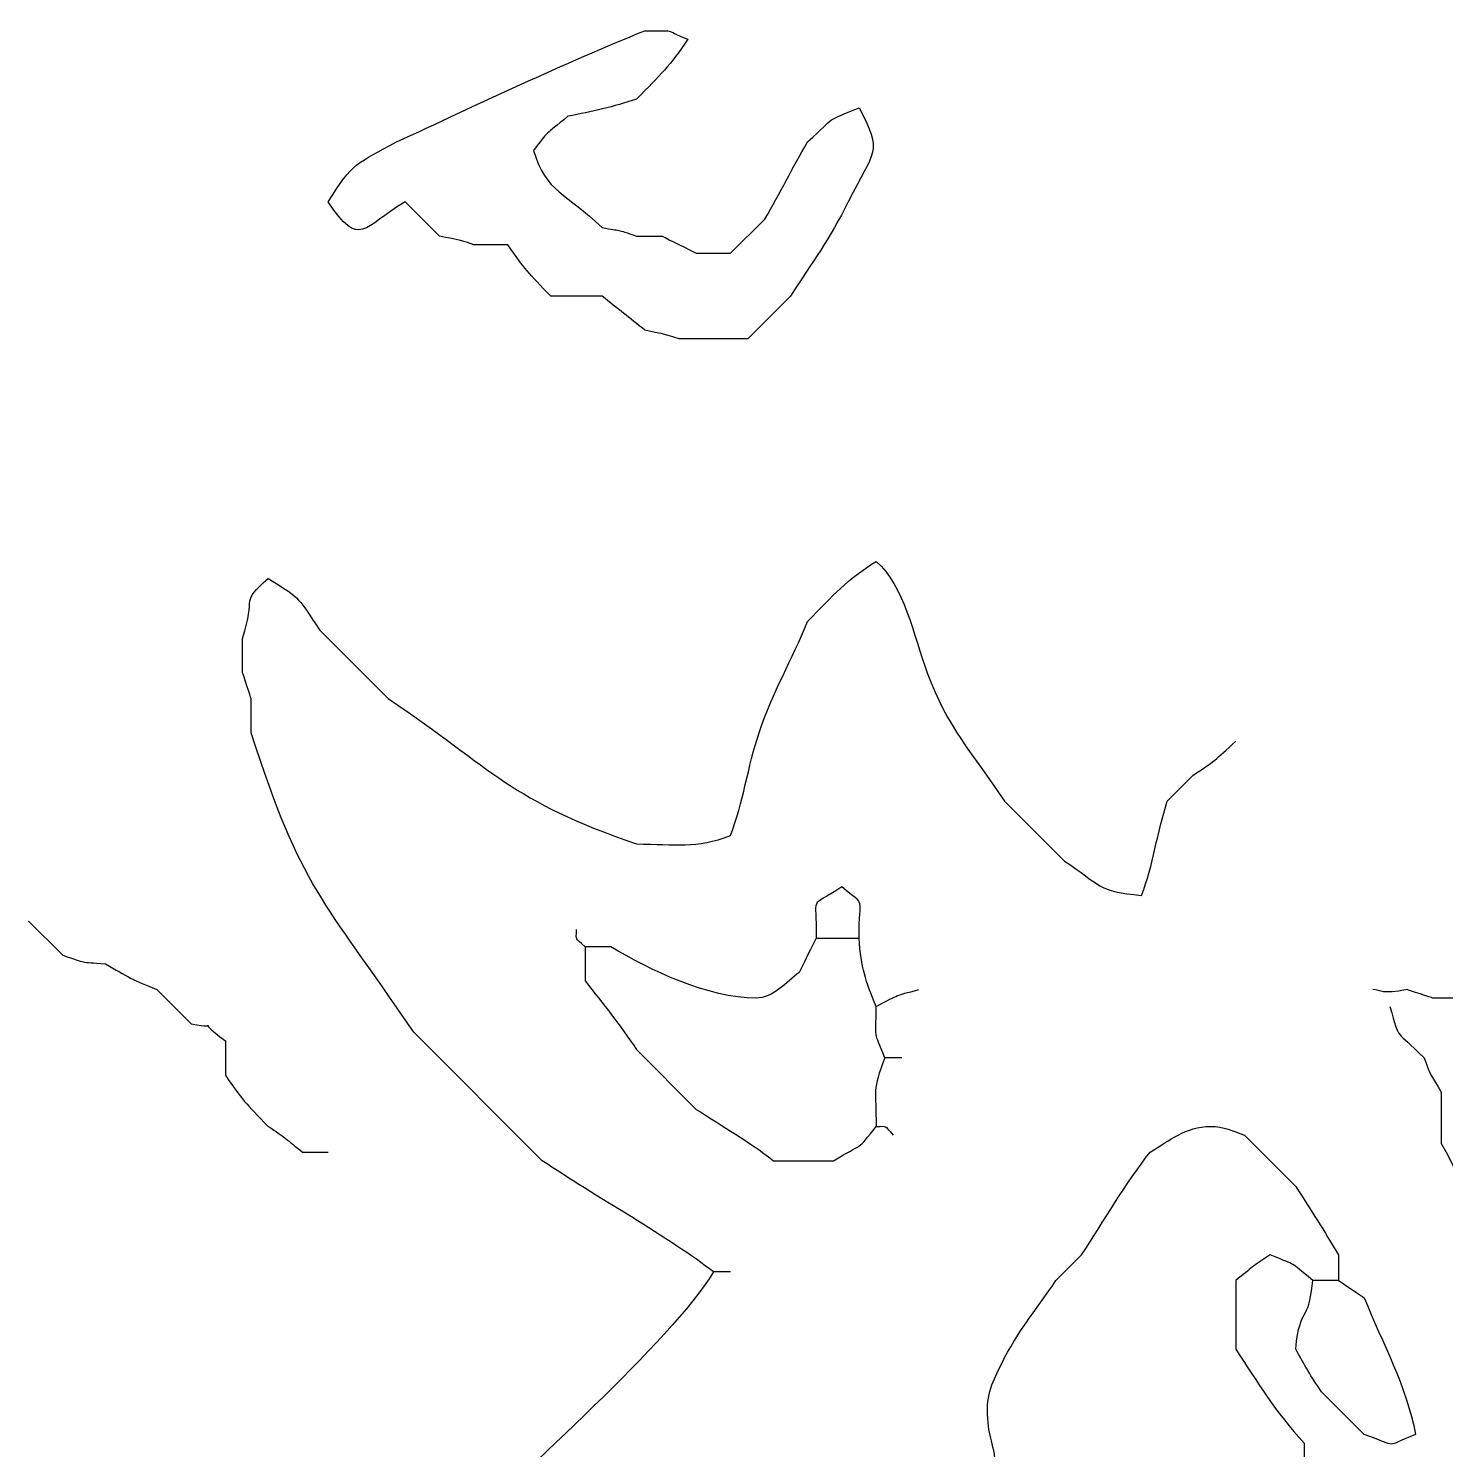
# Model space of a CAD drawing. Extents: x -149 to 150, y -212 to 234.
# Drawn here: x -21.76 to -7.75, y 67.18 to 81.23 of the extents above; entities that cross this region are included whole.
import ezdxf

# ---------------------------------------------------------------- set-up
doc = ezdxf.new("R2010")
doc.units = 0
doc.header["$MEASUREMENT"] = 0
doc.layers.add('EBENE_1', color=7, linetype='CONTINUOUS')

msp = doc.modelspace()

# ---------------------------------------------------------------- linework, layer by layer
at = {"layer": 'EBENE_1', "color": 250}
for points, knots in [([(-13.5519, 80.4466), (-13.8928, 80.3023), (-13.7644, 80.3806), (-14.0599, 80.1079), (-14.0599, 80.1079), (-14.2171, 79.8453), (-14.326, 79.6084), (-14.4832, 79.3458), (-14.4832, 79.3458), (-14.4832, 79.3458), (-14.8219, 79.0072), (-14.8219, 79.0072), (-14.8219, 79.0072), (-14.8219, 79.0072), (-15.1606, 79.0071), (-15.1606, 79.0071), (-15.1606, 79.0071), (-15.2146, 79.038), (-15.4406, 79.1458), (-15.4992, 79.1766), (-15.4992, 79.1766), (-15.4992, 79.1766), (-15.7532, 79.1766), (-15.7532, 79.1766), (-15.7532, 79.1766), (-15.9613, 79.2514), (-15.8984, 79.2239), (-16.0919, 79.2611), (-16.0919, 79.2611), (-16.4434, 79.6049), (-16.6489, 79.6047), (-16.7692, 80.0231), (-16.7692, 80.0231), (-16.616, 80.2282), (-16.6675, 80.1654), (-16.4307, 80.3619), (-16.4307, 80.3619), (-16.1889, 80.4076), (-15.9818, 80.4571), (-15.7532, 80.5312), (-15.7532, 80.5312), (-15.5099, 80.7746), (-15.4252, 80.8578), (-15.2452, 81.1239), (-15.2452, 81.1239), (-15.5157, 81.2311), (-15.3261, 81.2011), (-15.6687, 81.2085), (-15.6687, 81.2085), (-16.4362, 80.9007), (-17.3639, 80.4614), (-18.1239, 80.1079), (-18.1239, 80.1079), (-18.5046, 79.9042), (-18.5644, 79.9023), (-18.8012, 79.5152), (-18.8012, 79.5152), (-18.482, 79.0447), (-18.4646, 79.2642), (-18.0392, 79.5152), (-18.0392, 79.5152), (-18.0392, 79.5152), (-17.7006, 79.1765), (-17.7006, 79.1765), (-17.7006, 79.1765), (-17.5187, 79.1383), (-17.5549, 79.1558), (-17.3619, 79.0919), (-17.3619, 79.0919), (-17.3619, 79.0919), (-17.0232, 79.0918), (-17.0232, 79.0918), (-17.0232, 79.0918), (-16.8625, 78.854), (-16.8178, 78.8066), (-16.5999, 78.5839), (-16.5999, 78.5839), (-16.5999, 78.5839), (-16.0919, 78.5838), (-16.0919, 78.5838), (-16.0919, 78.5838), (-15.9351, 78.4574), (-15.8251, 78.3721), (-15.6686, 78.2452), (-15.6686, 78.2452), (-15.4867, 78.207), (-15.5229, 78.2246), (-15.3299, 78.1605), (-15.3299, 78.1605), (-15.3299, 78.1605), (-14.6527, 78.1606), (-14.6527, 78.1606), (-14.6527, 78.1606), (-14.6527, 78.1606), (-14.2292, 78.5839), (-14.2292, 78.5839), (-14.2292, 78.5839), (-14.0107, 78.9179), (-13.8404, 79.1529), (-13.6591, 79.5151), (-13.6591, 79.5151), (-13.4008, 80.0315), (-13.3106, 80.0015), (-13.5519, 80.4466)], [0, 0, 0, 0, 0.037037, 0.037037, 0.037037, 0.037037, 0.0740741, 0.0740741, 0.0740741, 0.0740741, 0.1111111, 0.1111111, 0.1111111, 0.1111111, 0.1481481, 0.1481481, 0.1481481, 0.1481481, 0.1851852, 0.1851852, 0.1851852, 0.1851852, 0.2222222, 0.2222222, 0.2222222, 0.2222222, 0.2592593, 0.2592593, 0.2592593, 0.2592593, 0.2962963, 0.2962963, 0.2962963, 0.2962963, 0.3333333, 0.3333333, 0.3333333, 0.3333333, 0.3703704, 0.3703704, 0.3703704, 0.3703704, 0.4074074, 0.4074074, 0.4074074, 0.4074074, 0.4444444, 0.4444444, 0.4444444, 0.4444444, 0.4814815, 0.4814815, 0.4814815, 0.4814815, 0.5185185, 0.5185185, 0.5185185, 0.5185185, 0.5555556, 0.5555556, 0.5555556, 0.5555556, 0.5925926, 0.5925926, 0.5925926, 0.5925926, 0.6296296, 0.6296296, 0.6296296, 0.6296296, 0.6666667, 0.6666667, 0.6666667, 0.6666667, 0.7037037, 0.7037037, 0.7037037, 0.7037037, 0.7407407, 0.7407407, 0.7407407, 0.7407407, 0.7777778, 0.7777778, 0.7777778, 0.7777778, 0.8148148, 0.8148148, 0.8148148, 0.8148148, 0.8518519, 0.8518519, 0.8518519, 0.8518519, 0.8888889, 0.8888889, 0.8888889, 0.8888889, 0.9259259, 0.9259259, 0.9259259, 0.9259259, 1, 1, 1, 1]), ([(-14.9912, 68.9318), (-15.3973, 69.2523), (-16.1858, 69.6955), (-16.6847, 70.0325), (-16.6847, 70.0325), (-16.6847, 70.0325), (-17.9546, 71.3026), (-17.9546, 71.3026), (-17.9546, 71.3026), (-18.8671, 72.6529), (-19.0538, 72.6947), (-19.5632, 74.2658), (-19.5632, 74.2658), (-19.5632, 74.2658), (-19.5632, 74.6045), (-19.5632, 74.6045), (-19.5632, 74.6045), (-19.5656, 74.6096), (-19.6428, 74.8444), (-19.6479, 74.8585), (-19.6479, 74.8585), (-19.6479, 74.8585), (-19.6479, 75.1971), (-19.6479, 75.1971), (-19.6479, 75.1971), (-19.5065, 75.6335), (-19.6775, 75.5463), (-19.3939, 75.7899), (-19.3939, 75.7899), (-19.0537, 75.5817), (-19.1013, 75.6007), (-18.8859, 75.2818), (-18.8859, 75.2818), (-18.8859, 75.2818), (-18.2087, 74.6045), (-18.2087, 74.6045), (-18.2087, 74.6045), (-17.1399, 73.8824), (-17.015, 73.6018), (-15.7532, 73.1652), (-15.7532, 73.1652), (-15.3611, 73.1652), (-15.1678, 73.1155), (-14.8219, 73.2498), (-14.8219, 73.2498), (-14.6958, 73.5747), (-14.6532, 73.9248), (-14.5399, 74.2659), (-14.5399, 74.2659), (-14.4008, 74.6849), (-14.2176, 74.9734), (-14.0599, 75.3665), (-14.0599, 75.3665), (-13.7958, 75.6305), (-13.6864, 75.7734), (-13.3826, 75.9591), (-13.3826, 75.9591), (-13.1094, 75.7315), (-13.0108, 75.2232), (-12.8771, 74.8586), (-12.8771, 74.8586), (-12.6784, 74.3163), (-12.432, 74.0611), (-12.1127, 73.5886), (-12.1127, 73.5886), (-12.1127, 73.5886), (-11.5199, 72.9958), (-11.5199, 72.9958), (-11.5199, 72.9958), (-11.1665, 72.7647), (-11.1975, 72.691), (-10.7579, 72.6571), (-10.7579, 72.6571), (-10.6416, 72.9567), (-10.6063, 73.2729), (-10.5039, 73.5886), (-10.5039, 73.5886), (-10.5039, 73.5886), (-10.25, 73.8426), (-10.25, 73.8426), (-10.25, 73.8426), (-10.0436, 73.9805), (-10.0249, 73.9982), (-9.8266, 74.1812)], [0, 0, 0, 0, 0.0454545, 0.0454545, 0.0454545, 0.0454545, 0.0909091, 0.0909091, 0.0909091, 0.0909091, 0.1363636, 0.1363636, 0.1363636, 0.1363636, 0.1818182, 0.1818182, 0.1818182, 0.1818182, 0.2272727, 0.2272727, 0.2272727, 0.2272727, 0.2727273, 0.2727273, 0.2727273, 0.2727273, 0.3181818, 0.3181818, 0.3181818, 0.3181818, 0.3636364, 0.3636364, 0.3636364, 0.3636364, 0.4090909, 0.4090909, 0.4090909, 0.4090909, 0.4545455, 0.4545455, 0.4545455, 0.4545455, 0.5, 0.5, 0.5, 0.5, 0.5454545, 0.5454545, 0.5454545, 0.5454545, 0.5909091, 0.5909091, 0.5909091, 0.5909091, 0.6363636, 0.6363636, 0.6363636, 0.6363636, 0.6818182, 0.6818182, 0.6818182, 0.6818182, 0.7272727, 0.7272727, 0.7272727, 0.7272727, 0.7727273, 0.7727273, 0.7727273, 0.7727273, 0.8181818, 0.8181818, 0.8181818, 0.8181818, 0.8636364, 0.8636364, 0.8636364, 0.8636364, 0.9090909, 0.9090909, 0.9090909, 0.9090909, 1, 1, 1, 1]), ([(-13.3826, 71.5566), (-13.4886, 71.8152), (-13.5291, 71.9356), (-13.5519, 72.2339), (-13.5519, 72.2339), (-13.552, 72.6778), (-13.4722, 72.528), (-13.7212, 72.7418), (-13.7212, 72.7418), (-14.0656, 72.5082), (-13.9653, 72.6896), (-13.9752, 72.2338), (-13.9752, 72.2338), (-13.9849, 72.2114), (-14.1349, 71.9176), (-14.1446, 71.8952), (-14.1446, 71.8952), (-14.2628, 71.7997), (-14.4069, 71.6411), (-14.5679, 71.6411), (-14.5679, 71.6411), (-15.0445, 71.6411), (-15.6194, 71.9169), (-16.0072, 72.1492), (-16.0072, 72.1492), (-16.0072, 72.1492), (-16.2612, 72.1491), (-16.2612, 72.1491), (-16.2612, 72.1491), (-16.2612, 72.1491), (-16.2612, 71.8105), (-16.2612, 71.8105), (-16.2612, 71.8105), (-16.0772, 71.5836), (-15.9125, 71.3688), (-15.7532, 71.1332), (-15.7532, 71.1332), (-15.7532, 71.1332), (-15.1606, 70.5405), (-15.1606, 70.5405), (-15.1606, 70.5405), (-14.8924, 70.365), (-14.6532, 70.2336), (-14.3986, 70.0325), (-14.3986, 70.0325), (-14.3986, 70.0325), (-13.8059, 70.0325), (-13.8059, 70.0325), (-13.8059, 70.0325), (-13.5131, 70.2078), (-13.5714, 70.1275), (-13.3827, 70.3712)], [0, 0, 0, 0, 0.0714286, 0.0714286, 0.0714286, 0.0714286, 0.1428571, 0.1428571, 0.1428571, 0.1428571, 0.2142857, 0.2142857, 0.2142857, 0.2142857, 0.2857143, 0.2857143, 0.2857143, 0.2857143, 0.3571429, 0.3571429, 0.3571429, 0.3571429, 0.4285714, 0.4285714, 0.4285714, 0.4285714, 0.5, 0.5, 0.5, 0.5, 0.5714286, 0.5714286, 0.5714286, 0.5714286, 0.6428571, 0.6428571, 0.6428571, 0.6428571, 0.7142857, 0.7142857, 0.7142857, 0.7142857, 0.7857143, 0.7857143, 0.7857143, 0.7857143, 0.8571429, 0.8571429, 0.8571429, 0.8571429, 1, 1, 1, 1]), ([(-21.7646, 72.4031), (-21.7646, 72.4031), (-21.4259, 72.0646), (-21.4259, 72.0646), (-21.4259, 72.0646), (-21.1774, 71.9822), (-21.2703, 72.0004), (-21.0027, 71.9798), (-21.0027, 71.9798), (-20.7902, 71.8527), (-20.722, 71.8171), (-20.4946, 71.7259), (-20.4946, 71.7259), (-20.4946, 71.7259), (-20.1559, 71.3871), (-20.1559, 71.3871), (-20.1559, 71.3871), (-19.8158, 71.3159), (-20.1697, 71.4746), (-19.8172, 71.2179), (-19.8172, 71.2179), (-19.8172, 71.2179), (-19.8172, 70.8792), (-19.8172, 70.8792), (-19.8172, 70.8792), (-19.6565, 70.6412), (-19.6118, 70.594), (-19.3939, 70.3711), (-19.3939, 70.3711), (-19.2337, 70.2687), (-19.2086, 70.2409), (-19.0552, 70.1171), (-19.0552, 70.1171), (-19.0552, 70.1171), (-18.8012, 70.1172), (-18.8012, 70.1172)], [0, 0, 0, 0, 0.1, 0.1, 0.1, 0.1, 0.2, 0.2, 0.2, 0.2, 0.3, 0.3, 0.3, 0.3, 0.4, 0.4, 0.4, 0.4, 0.5, 0.5, 0.5, 0.5, 0.6, 0.6, 0.6, 0.6, 0.7, 0.7, 0.7, 0.7, 0.8, 0.8, 0.8, 0.8, 1, 1, 1, 1]), ([(-13.1286, 71.0485), (-13.1286, 71.0485), (-13.2979, 71.0486), (-13.2979, 71.0486), (-13.2979, 71.0486), (-13.4105, 71.3381), (-13.3826, 71.2085), (-13.3826, 71.5566), (-13.3826, 71.5566), (-13.1302, 71.6889), (-13.2139, 71.6567), (-12.9592, 71.7258)], [0, 0, 0, 0, 0.25, 0.25, 0.25, 0.25, 0.5, 0.5, 0.5, 0.5, 1, 1, 1, 1]), ([(-8.3027, 71.5565), (-8.1985, 71.1945), (-8.2584, 71.3495), (-7.9639, 71.0486), (-7.9639, 71.0486), (-7.8979, 70.865), (-7.889, 70.8699), (-7.7946, 70.7099), (-7.7946, 70.7099), (-7.7946, 70.7099), (-7.7946, 70.2019), (-7.7946, 70.2019), (-7.7946, 70.2019), (-7.5235, 69.7494), (-7.5123, 69.3177), (-6.9479, 69.5246), (-6.9479, 69.5246), (-6.9972, 69.7852), (-7.0108, 69.8038), (-7.1172, 70.0325), (-7.1172, 70.0325), (-6.8984, 70.3097), (-6.9361, 70.1947), (-6.8632, 70.5406), (-6.8632, 70.5406), (-6.6363, 70.7675), (-6.4236, 70.9302), (-6.2706, 71.1332), (-6.2706, 71.1332), (-6.3957, 71.559), (-6.3312, 71.4622), (-6.7786, 71.4718), (-6.7786, 71.4718), (-6.7837, 71.4742), (-7.0184, 71.5514), (-7.0326, 71.5566), (-7.0326, 71.5566), (-7.0326, 71.5566), (-7.3712, 71.5565), (-7.3712, 71.5565), (-7.3712, 71.5565), (-7.3765, 71.5588), (-7.6111, 71.6361), (-7.6253, 71.6411), (-7.6253, 71.6411), (-7.6253, 71.6411), (-7.8793, 71.6412), (-7.8793, 71.6412), (-7.8793, 71.6412), (-7.8844, 71.6435), (-8.1191, 71.7207), (-8.1332, 71.7258), (-8.1332, 71.7258), (-8.3832, 71.6734), (-8.3884, 71.7203), (-8.4719, 71.7259)], [0, 0, 0, 0, 0.0666667, 0.0666667, 0.0666667, 0.0666667, 0.1333333, 0.1333333, 0.1333333, 0.1333333, 0.2, 0.2, 0.2, 0.2, 0.2666667, 0.2666667, 0.2666667, 0.2666667, 0.3333333, 0.3333333, 0.3333333, 0.3333333, 0.4, 0.4, 0.4, 0.4, 0.4666667, 0.4666667, 0.4666667, 0.4666667, 0.5333333, 0.5333333, 0.5333333, 0.5333333, 0.6, 0.6, 0.6, 0.6, 0.6666667, 0.6666667, 0.6666667, 0.6666667, 0.7333333, 0.7333333, 0.7333333, 0.7333333, 0.8, 0.8, 0.8, 0.8, 0.8666667, 0.8666667, 0.8666667, 0.8666667, 1, 1, 1, 1]), ([(-13.2979, 71.0486), (-13.4237, 70.7244), (-13.3826, 70.7378), (-13.3827, 70.3712), (-13.3827, 70.3712), (-13.258, 70.3712), (-13.3179, 70.3911), (-13.2133, 70.2866)], [0, 0, 0, 0, 0.3333333, 0.3333333, 0.3333333, 0.3333333, 1, 1, 1, 1]), ([(-10.1653, 66.6458), (-10.0088, 66.5458), (-10.0028, 66.5399), (-9.8266, 66.4766), (-9.8266, 66.4766), (-9.7442, 66.228), (-9.7625, 66.3208), (-9.7419, 66.0532), (-9.7419, 66.0532), (-10.1547, 65.893), (-10.172, 65.9937), (-10.5886, 66.1379), (-10.5886, 66.1379), (-10.7645, 65.9619), (-10.7419, 66.0258), (-10.8426, 65.9685), (-10.8426, 65.9685), (-10.8426, 65.9685), (-11.1812, 65.9686), (-11.1812, 65.9686), (-11.1812, 65.9686), (-11.3334, 66.0889), (-11.3651, 66.1191), (-11.5199, 66.2225), (-11.5199, 66.2225), (-11.5199, 66.2225), (-11.9432, 66.6459), (-11.9432, 66.6459), (-11.9432, 66.6459), (-12.0459, 66.806), (-12.0735, 66.8312), (-12.1972, 66.9846), (-12.1972, 66.9846), (-12.2208, 67.2915), (-12.2819, 67.2909), (-12.2819, 67.5772), (-12.2819, 67.5772), (-12.2819, 67.7796), (-12.1894, 67.9202), (-12.1127, 68.0852), (-12.1127, 68.0852), (-11.9518, 68.3858), (-11.7943, 68.5663), (-11.6046, 68.8472), (-11.6046, 68.8472), (-11.6046, 68.8472), (-11.3506, 69.1011), (-11.3506, 69.1011), (-11.3506, 69.1011), (-11.1357, 69.4297), (-10.9132, 69.8131), (-10.6732, 70.1172), (-10.6732, 70.1172), (-10.4836, 70.2307), (-10.3182, 70.3711), (-10.0806, 70.3712), (-10.0806, 70.3712), (-9.9332, 70.3712), (-9.8682, 70.3283), (-9.7419, 70.2865), (-9.7419, 70.2865), (-9.7419, 70.2865), (-9.2339, 69.7786), (-9.2339, 69.7786), (-9.2339, 69.7786), (-9.0807, 69.5443), (-8.9522, 69.3376), (-8.8106, 69.1011), (-8.8106, 69.1011), (-8.8106, 69.1011), (-8.8106, 68.8471), (-8.8106, 68.8471), (-8.8106, 68.8471), (-8.8106, 68.8471), (-9.0646, 68.8472), (-9.0646, 68.8472), (-9.0646, 68.8472), (-9.3196, 69.053), (-9.1924, 68.9801), (-9.488, 69.1011), (-9.488, 69.1011), (-9.6482, 68.9987), (-9.6732, 68.9709), (-9.8266, 68.8472), (-9.8266, 68.8472), (-9.8266, 68.8472), (-9.8266, 68.1699), (-9.8266, 68.1699), (-9.8266, 68.1699), (-9.6054, 67.8318), (-9.4384, 67.5518), (-9.1492, 67.2386), (-9.1492, 67.2386), (-9.1492, 67.2386), (-9.1492, 66.9846), (-9.1492, 66.9846), (-9.1492, 66.9846), (-8.9824, 66.9523), (-8.8928, 66.9321), (-8.7259, 66.8998)], [0, 0, 0, 0, 0.0384615, 0.0384615, 0.0384615, 0.0384615, 0.0769231, 0.0769231, 0.0769231, 0.0769231, 0.1153846, 0.1153846, 0.1153846, 0.1153846, 0.1538462, 0.1538462, 0.1538462, 0.1538462, 0.1923077, 0.1923077, 0.1923077, 0.1923077, 0.2307692, 0.2307692, 0.2307692, 0.2307692, 0.2692308, 0.2692308, 0.2692308, 0.2692308, 0.3076923, 0.3076923, 0.3076923, 0.3076923, 0.3461538, 0.3461538, 0.3461538, 0.3461538, 0.3846154, 0.3846154, 0.3846154, 0.3846154, 0.4230769, 0.4230769, 0.4230769, 0.4230769, 0.4615385, 0.4615385, 0.4615385, 0.4615385, 0.5, 0.5, 0.5, 0.5, 0.5384615, 0.5384615, 0.5384615, 0.5384615, 0.5769231, 0.5769231, 0.5769231, 0.5769231, 0.6153846, 0.6153846, 0.6153846, 0.6153846, 0.6538462, 0.6538462, 0.6538462, 0.6538462, 0.6923077, 0.6923077, 0.6923077, 0.6923077, 0.7307692, 0.7307692, 0.7307692, 0.7307692, 0.7692308, 0.7692308, 0.7692308, 0.7692308, 0.8076923, 0.8076923, 0.8076923, 0.8076923, 0.8461538, 0.8461538, 0.8461538, 0.8461538, 0.8846154, 0.8846154, 0.8846154, 0.8846154, 0.9230769, 0.9230769, 0.9230769, 0.9230769, 1, 1, 1, 1]), ([(-14.8219, 68.9319), (-14.8219, 68.9319), (-14.9912, 68.9318), (-14.9912, 68.9318), (-14.9912, 68.9318), (-15.4169, 68.2362), (-16.8698, 66.9686), (-17.5312, 66.3072), (-17.5312, 66.3072), (-17.5412, 66.3017), (-17.7708, 66.147), (-17.7852, 66.1379), (-17.7852, 66.1379), (-17.7852, 66.1379), (-18.1239, 65.7991), (-18.1239, 65.7991), (-18.1239, 65.7991), (-18.3302, 65.6612), (-18.3489, 65.6435), (-18.5472, 65.4606), (-18.5472, 65.4606), (-18.6862, 65.4036), (-18.8312, 65.3472), (-18.9706, 65.2912), (-18.9706, 65.2912), (-18.9706, 65.2912), (-19.2246, 65.2912), (-19.2246, 65.2912), (-19.2246, 65.2912), (-19.2297, 65.2935), (-19.4644, 65.3707), (-19.4786, 65.3758), (-19.4786, 65.3758), (-19.4786, 65.3758), (-19.9019, 65.3759), (-19.9019, 65.3759), (-19.9019, 65.3759), (-19.9019, 65.3759), (-20.0712, 65.3759), (-20.0712, 65.3759), (-20.0712, 65.3759), (-20.3427, 65.3758), (-20.4674, 65.2186), (-20.6639, 65.0372), (-20.6639, 65.0372), (-20.6639, 65.0372), (-20.6639, 64.1906), (-20.6639, 64.1906), (-20.6639, 64.1906), (-20.4315, 63.4739), (-20.3964, 62.9877), (-20.051, 62.2431), (-20.051, 62.2431), (-19.7489, 61.5919), (-19.3203, 60.8382), (-19.0552, 60.2111), (-19.0552, 60.2111), (-18.8239, 59.9605), (-18.7112, 59.7881), (-18.4627, 59.5339), (-18.4627, 59.5339), (-18.5442, 59.3347), (-18.5656, 59.2304), (-18.6319, 59.0259), (-18.6319, 59.0259), (-18.6319, 59.0259), (-18.6319, 58.7719), (-18.6319, 58.7719), (-18.6319, 58.7719), (-18.6342, 58.7668), (-18.7115, 58.5321), (-18.7166, 58.5179), (-18.7166, 58.5179), (-18.7166, 58.5179), (-18.7166, 58.2638), (-18.7166, 58.2638), (-18.7166, 58.2638), (-18.7166, 57.9775), (-18.6555, 57.978), (-18.6319, 57.6712), (-18.6319, 57.6712), (-18.5452, 57.5243), (-18.4656, 57.3943), (-18.3779, 57.2479), (-18.3779, 57.2479), (-18.1419, 57.03), (-17.7616, 56.7399), (-17.4466, 56.7399), (-17.4466, 56.7399), (-17.4466, 56.7399), (-16.6846, 56.7399), (-16.6846, 56.7399), (-16.6846, 56.7399), (-16.3668, 56.7398), (-16.1043, 56.8699), (-15.8379, 56.9939), (-15.8379, 56.9939), (-14.6297, 56.0139), (-14.0305, 56.0689), (-12.7052, 55.6392), (-12.7052, 55.6392), (-12.7052, 55.6392), (-12.3666, 55.6391), (-12.3666, 55.6391), (-12.3666, 55.6391), (-12.3666, 55.6391), (-11.5199, 55.6391), (-11.5199, 55.6391), (-11.5199, 55.6391), (-11.1831, 55.6392), (-10.7215, 55.8567), (-10.4192, 55.9779), (-10.4192, 55.9779), (-10.4192, 55.9779), (-9.9959, 56.4011), (-9.9959, 56.4011), (-9.9959, 56.4011), (-10.0708, 56.6093), (-10.0432, 56.5464), (-10.0806, 56.7398), (-10.0806, 56.7398), (-10.0782, 56.7449), (-10.001, 56.9796), (-9.9959, 56.9938), (-9.9959, 56.9938), (-9.9959, 56.9938), (-9.9959, 57.7558), (-9.9959, 57.7558), (-9.9959, 57.7558), (-9.8478, 58.184), (-10.0131, 58.0224), (-9.6572, 58.2639)], [0, 0, 0, 0, 0.0294118, 0.0294118, 0.0294118, 0.0294118, 0.0588235, 0.0588235, 0.0588235, 0.0588235, 0.0882353, 0.0882353, 0.0882353, 0.0882353, 0.1176471, 0.1176471, 0.1176471, 0.1176471, 0.1470588, 0.1470588, 0.1470588, 0.1470588, 0.1764706, 0.1764706, 0.1764706, 0.1764706, 0.2058824, 0.2058824, 0.2058824, 0.2058824, 0.2352941, 0.2352941, 0.2352941, 0.2352941, 0.2647059, 0.2647059, 0.2647059, 0.2647059, 0.2941176, 0.2941176, 0.2941176, 0.2941176, 0.3235294, 0.3235294, 0.3235294, 0.3235294, 0.3529412, 0.3529412, 0.3529412, 0.3529412, 0.3823529, 0.3823529, 0.3823529, 0.3823529, 0.4117647, 0.4117647, 0.4117647, 0.4117647, 0.4411765, 0.4411765, 0.4411765, 0.4411765, 0.4705882, 0.4705882, 0.4705882, 0.4705882, 0.5, 0.5, 0.5, 0.5, 0.5294118, 0.5294118, 0.5294118, 0.5294118, 0.5588235, 0.5588235, 0.5588235, 0.5588235, 0.5882353, 0.5882353, 0.5882353, 0.5882353, 0.6176471, 0.6176471, 0.6176471, 0.6176471, 0.6470588, 0.6470588, 0.6470588, 0.6470588, 0.6764706, 0.6764706, 0.6764706, 0.6764706, 0.7058824, 0.7058824, 0.7058824, 0.7058824, 0.7352941, 0.7352941, 0.7352941, 0.7352941, 0.7647059, 0.7647059, 0.7647059, 0.7647059, 0.7941176, 0.7941176, 0.7941176, 0.7941176, 0.8235294, 0.8235294, 0.8235294, 0.8235294, 0.8529412, 0.8529412, 0.8529412, 0.8529412, 0.8823529, 0.8823529, 0.8823529, 0.8823529, 0.9117647, 0.9117647, 0.9117647, 0.9117647, 0.9411765, 0.9411765, 0.9411765, 0.9411765, 1, 1, 1, 1]), ([(-8.8106, 68.8471), (-8.7945, 68.8385), (-8.5726, 68.6867), (-8.5566, 68.6778), (-8.5566, 68.6778), (-8.3757, 68.2268), (-8.1408, 67.8115), (-8.0486, 67.3232), (-8.0486, 67.3232), (-8.3926, 67.1971), (-8.1769, 67.2001), (-8.5566, 67.3231), (-8.5566, 67.3231), (-8.5566, 67.3231), (-8.9799, 67.7466), (-8.9799, 67.7466), (-8.9799, 67.7466), (-9.0822, 67.8996), (-9.1494, 68.012), (-9.2339, 68.1699), (-9.2339, 68.1699), (-9.189, 68.6254), (-9.1095, 68.3917), (-9.0646, 68.8472)], [0, 0, 0, 0, 0.1428571, 0.1428571, 0.1428571, 0.1428571, 0.2857143, 0.2857143, 0.2857143, 0.2857143, 0.4285714, 0.4285714, 0.4285714, 0.4285714, 0.5714286, 0.5714286, 0.5714286, 0.5714286, 0.7142857, 0.7142857, 0.7142857, 0.7142857, 1, 1, 1, 1])]:
    msp.add_open_spline(points, degree=3, knots=knots, dxfattribs=at)
for points in [[(-16.2612, 72.1491), (-16.3658, 72.2537), (-16.3459, 72.1938), (-16.3459, 72.3185)], [(-13.9752, 72.2338), (-13.9752, 72.2338), (-13.5519, 72.2339), (-13.5519, 72.2339)]]:
    msp.add_open_spline(points, degree=3, dxfattribs=at)

doc.saveas('drawing.dxf')
